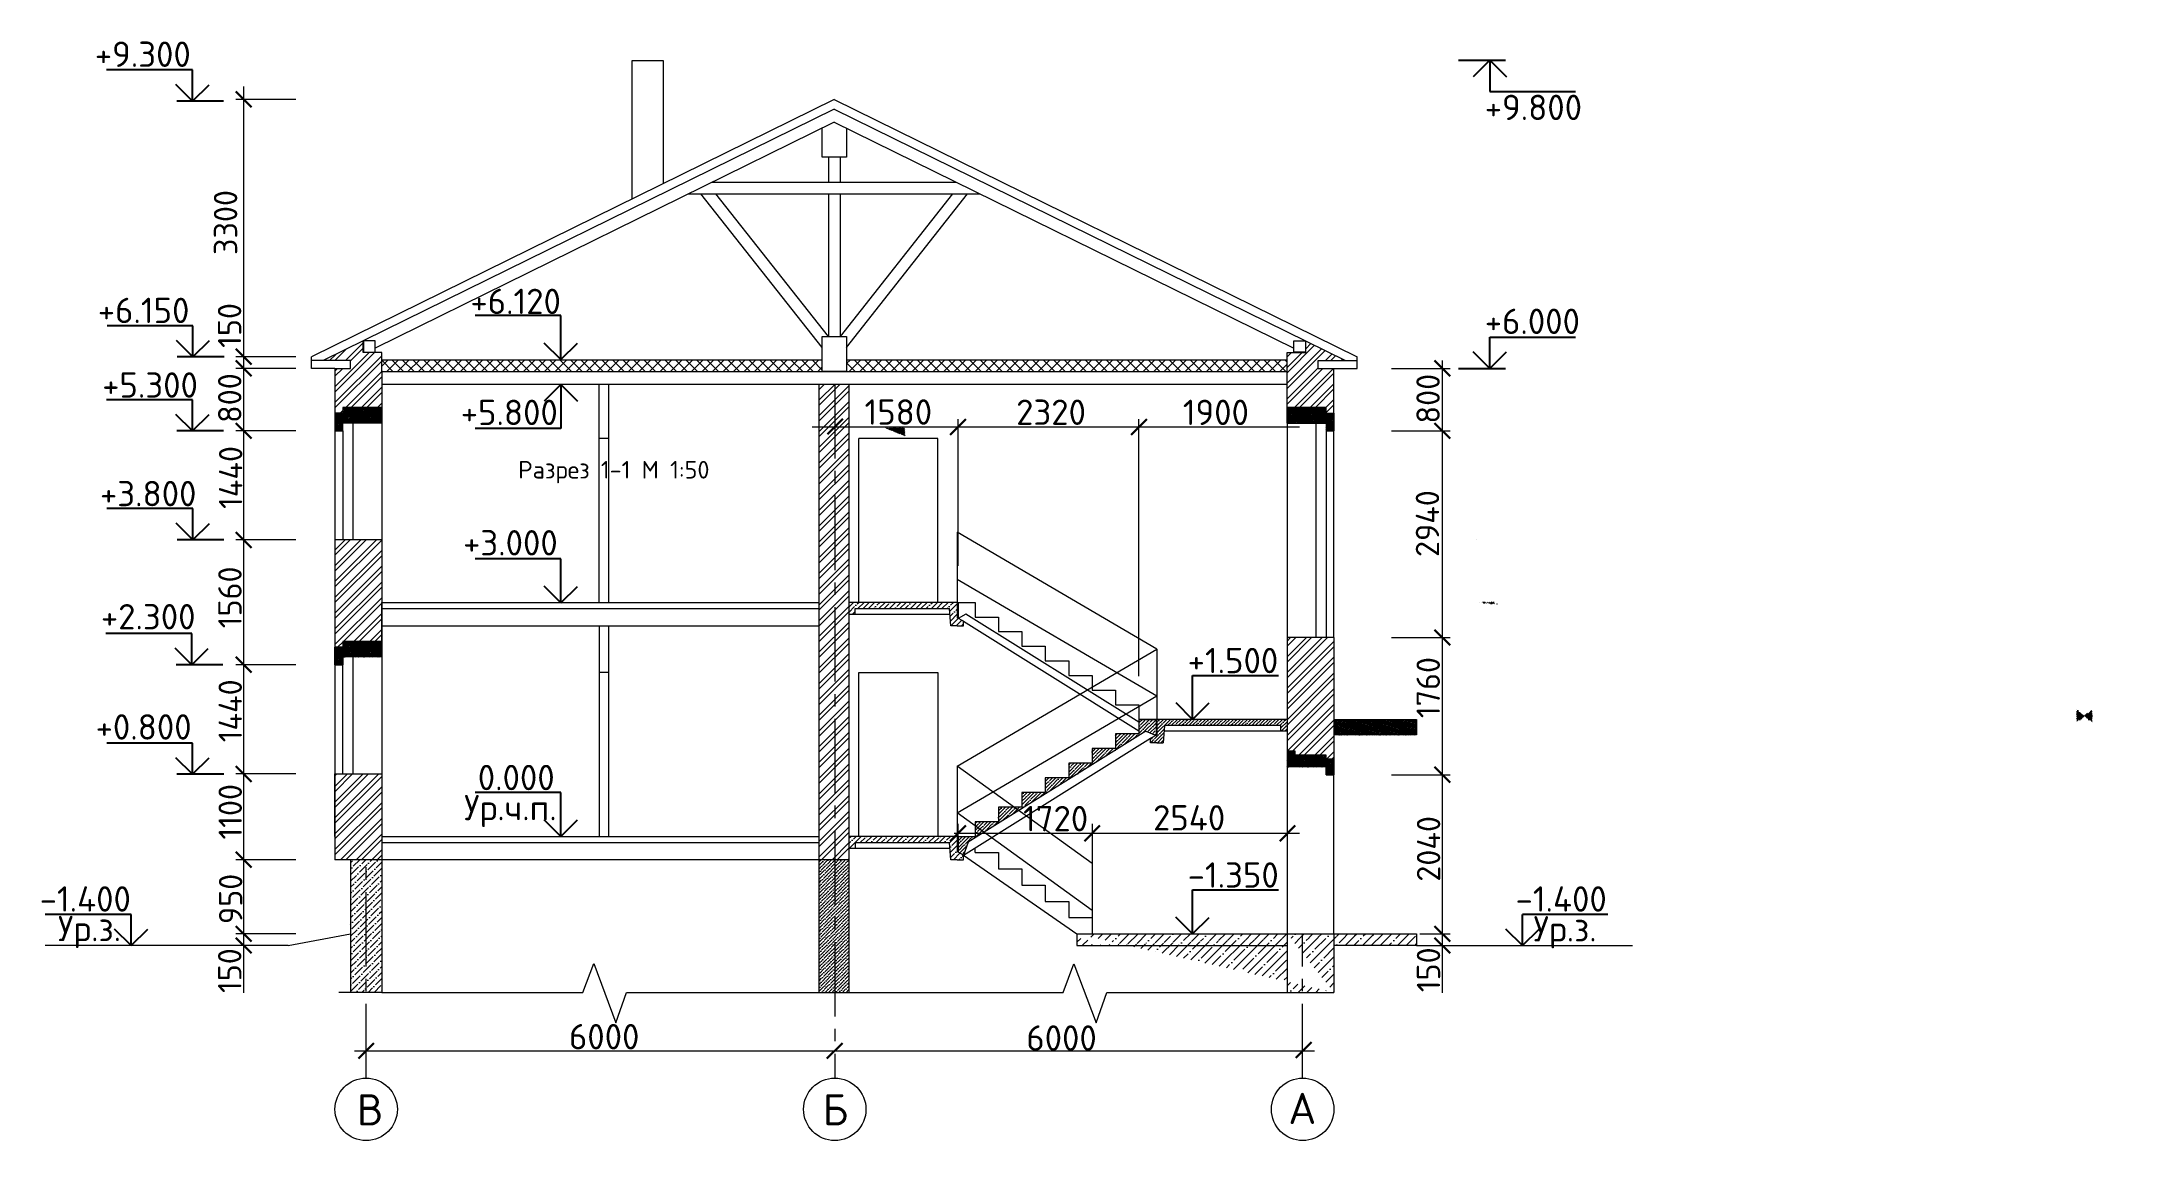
# Model space of a CAD drawing. Header units: millimetres. Extents: x 6723 to 27462, y 21743 to 24868.
# Drawn here: x 6723 to 7254, y 21743 to 22024 of the extents above; entities outside this region: 3.
import ezdxf

# ---------------------------------------------------------------- set-up
doc = ezdxf.new("R2010")
doc.units = ezdxf.units.MM
doc.linetypes.add('ACAD_ISO08W100', pattern=[36, 24, -3, 6, -3])
doc.linetypes.add('CENTER2', pattern=[28.575, 19.05, -3.175, 3.175, -3.175])
doc.layers.add('VPORTS', color=7, linetype='Continuous')
doc.styles.add('R', font='isocpeur.ttf', dxfattribs={"height": 2.5})
pattern_1 = [(45, (-128.774, 23.5103), (-2.0173098, 2.0173098), []), (45, (-127.429, 23.5103), (-2.0173098, 2.0173098), [])]
pattern_2 = [(45, (-128.774, 23.51034), (-0.358632851, 0.358632851), []), (45, (-128.41537, 23.51034), (-0.358632851, 0.358632851), [0.633979303, -0.126795861, 0, -0.126795861])]
pattern_3 = [(45, (-188.48817, 23.51034), (0.1344873192, 0.4931201705), [0.633979303, -0.1267958606, 0, -0.1267958606])]
pattern_4 = [(45, (-7116.1319, -21849.7473), (-0.89658213, 0.89658213), []), (45, (-7115.2353, -21849.7473), (-0.89658213, 0.89658213), [1.584948257, -0.31698965, 0, -0.31698965])]

msp = doc.modelspace()

# ---------------------------------------------------------------- hatches: boundary and pattern name
at = {"layer": 'VPORTS', "lineweight": 0, "true_color": 0x000000}
h = msp.add_hatch(dxfattribs=at)
h.set_pattern_fill('ANSI32', color=18, scale=0.299518)
h.set_pattern_definition([(45, (-7055.221, -21849.7473), (-2.01730979, 2.01730979), []), (45, (-7053.8762, -21849.7473), (-2.01730979, 2.01730979), [])])
h.paths.add_polyline_path([(6794.68, 21942.69), (6804.87, 21947.72), (6804.87, 21944.79), (6809.65, 21944.79), (6809.65, 21942.89), (6809.65, 21936.7), (6809.65, 21930.71), (6802.27, 21930.71), (6799.67, 21930.71), (6799.67, 21929.22), (6797.67, 21929.22), (6797.67, 21940.7), (6801.67, 21940.7), (6801.67, 21942.69)])
h = msp.add_hatch(dxfattribs=at)
h.set_pattern_fill('ANSI32', color=18, scale=0.299518)
h.set_pattern_definition([(45, (-7114.9353, -21849.7473), (-2.01730979, 2.01730979), []), (45, (-7113.5904, -21849.7473), (-2.01730979, 2.01730979), [])])
h.paths.add_polyline_path([(7056.45, 21942.69), (7046.25, 21947.71), (7046.25, 21944.79), (7041.47, 21944.79), (7041.47, 21942.89), (7041.47, 21936.7), (7041.47, 21930.71), (7051.45, 21930.71), (7051.45, 21929.23), (7053.45, 21929.23), (7053.45, 21940.7), (7049.46, 21940.7), (7049.46, 21942.69)])
h = msp.add_hatch(dxfattribs=at)
h.set_pattern_fill('ANSI37', color=18, scale=0.599036)
h.set_pattern_definition([(45, (-7055.2211, -21849.7473), (-1.34487319, 1.34487319), []), (135, (-7055.2211, -21849.7473), (-1.34487319, -1.34487319), [])])
h.paths.add_polyline_path([(6994.71, 21942.89), (7041.47, 21942.89), (7041.47, 21939.9), (6994.71, 21939.9)])
h.paths.add_polyline_path([(6909.88, 21939.9), (6809.65, 21939.9), (6809.65, 21942.89), (6909.88, 21942.89)])
h.paths.add_polyline_path([(6928.7, 21942.89), (6928.7, 21939.9), (6994.71, 21939.9), (6994.71, 21942.89)])
h.paths.add_polyline_path([(6922.44, 21939.9), (6922.44, 21942.89), (6909.88, 21942.89), (6909.88, 21939.9)])
h = msp.add_hatch(dxfattribs=at)
h.set_pattern_fill('ANSI32', color=18, scale=0.299518)
h.set_pattern_definition([(45, (-188.483, 23.5103), (-2.0173098, 2.0173098), []), (45, (-187.138, 23.5103), (-2.0173098, 2.0173098), [])])
h.paths.add_polyline_path([(6921.67, 21814.9), (6929.26, 21814.9), (6929.26, 21936.7), (6921.67, 21936.7)])
at = {"layer": 'VPORTS', "linetype": 'ACAD_ISO08W100', "lineweight": 0, "true_color": 0x000000}
h = msp.add_hatch(dxfattribs=at)
h.set_pattern_fill('ANSI35', color=18, scale=0.079871)
h.set_pattern_definition(pattern_2)
h.paths.add_polyline_path([(6799.67, 21929.22), (6797.67, 21929.22), (6797.67, 21924.72), (6799.67, 21924.72), (6799.67, 21926.72), (6809.65, 21926.72), (6809.65, 21930.71), (6802.27, 21930.71), (6799.67, 21930.71)])
at = {"layer": 'VPORTS', "lineweight": 0, "true_color": 0x000000}
h = msp.add_hatch(dxfattribs=at)
h.set_pattern_fill('ANSI36', color=18, scale=0.079871)
h.set_pattern_definition(pattern_3)
h.paths.add_polyline_path([(7041.47, 21926.72), (7051.45, 21926.72), (7051.45, 21924.72), (7053.45, 21924.72), (7053.45, 21929.23), (7051.45, 21929.23), (7051.45, 21930.71), (7041.47, 21930.71)])
at = {"layer": 'VPORTS', "linetype": 'ACAD_ISO08W100', "true_color": 0xcd2027}
h = msp.add_hatch(dxfattribs=at)
h.set_pattern_fill('ANSI35', color=242, scale=0.08)
edge = h.paths.add_edge_path()
edge.add_line((6939.9, 21925.47), (6938.6, 21925.47))
edge.add_line((6943.6, 21925.47), (6939.9, 21925.47))
edge.add_line((6943.6, 21925.47), (6943.6, 21923.47))
at = {"layer": 'VPORTS', "linetype": 'ACAD_ISO08W100', "lineweight": 0, "true_color": 0x000000}
h = msp.add_hatch(dxfattribs=at)
h.set_pattern_fill('ANSI32', color=18, scale=0.299518)
h.set_pattern_definition(pattern_1)
h.paths.add_polyline_path([(6809.65, 21896.77), (6809.65, 21870.81), (6802.27, 21870.81), (6799.67, 21870.81), (6799.67, 21869.31), (6797.67, 21869.31), (6797.67, 21896.77)])
at = {"layer": 'VPORTS', "lineweight": 0, "true_color": 0x000000}
h = msp.add_hatch(dxfattribs=at)
h.set_pattern_fill('ANSI35', color=18, scale=0.299518)
h.set_pattern_definition([(45, (-189.6848, 23.5103), (-1.3448732, 1.3448732), []), (45, (-188.3399, 23.5103), (-1.3448732, 1.3448732), [2.37742239, -0.47548448, 0, -0.47548448])])
h.paths.add_polyline_path([(6957.01, 21880.79), (6929.26, 21880.79), (6929.26, 21877.8), (6930.85, 21877.8), (6930.85, 21879.2), (6955.01, 21879.2), (6955.41, 21874.8), (6957.01, 21874.8), (6958.6, 21874.8), (6958.6, 21876), (6957.01, 21876.8)])
edge = h.paths.add_edge_path()
edge.add_line((6957.01, 21820.89), (6957.01, 21816.9))
edge.add_line((6957.01, 21820.89), (6929.26, 21820.89))
edge.add_line((6929.26, 21820.89), (6929.26, 21817.9))
edge.add_line((6929.26, 21817.9), (6930.85, 21817.9))
edge.add_line((6930.85, 21817.9), (6930.85, 21819.29))
edge.add_line((6930.85, 21819.29), (6955.01, 21819.29))
edge.add_line((6955.41, 21814.9), (6955.01, 21819.29))
edge.add_line((6957.01, 21814.9), (6955.41, 21814.9))
edge.add_line((6957.01, 21814.9), (6958.6, 21814.9))
edge.add_line((6958.6, 21814.9), (6958.6, 21816.1))
edge.add_line((6958.6, 21816.1), (6957.21, 21816.8))
at = {"layer": 'VPORTS', "true_color": 0xcd2027}
h = msp.add_hatch(dxfattribs=at)
h.set_pattern_fill('ANSI36', color=242, scale=0.1)
edge = h.paths.add_edge_path()
edge.add_line((7094.6, 21880.87), (7090.66, 21880.87))
edge.add_line((7095.6, 21880.37), (7094.6, 21880.37))
edge.add_line((7094.6, 21880.37), (7094.6, 21880.87))
at = {"layer": 'VPORTS', "linetype": 'ACAD_ISO08W100', "lineweight": 0, "true_color": 0x000000}
h = msp.add_hatch(dxfattribs=at)
h.set_pattern_fill('ANSI35', color=18, scale=0.079871)
h.set_pattern_definition(pattern_2)
h.paths.add_polyline_path([(6799.67, 21869.31), (6797.67, 21869.31), (6797.67, 21864.82), (6799.67, 21864.82), (6799.67, 21866.82), (6809.65, 21866.82), (6809.65, 21870.81), (6802.27, 21870.81), (6799.67, 21870.81)])
at = {"layer": 'VPORTS', "lineweight": 0, "true_color": 0x000000}
h = msp.add_hatch(dxfattribs=at)
h.set_pattern_fill('ANSI32', color=18, scale=0.299518)
h.set_pattern_definition([(45, (-188.4882, 23.5103), (-2.0173098, 2.0173098), []), (45, (-187.1433, 23.5103), (-2.0173098, 2.0173098), [])])
h.paths.add_polyline_path([(7053.45, 21871.81), (7053.45, 21840.66), (7051.45, 21840.66), (7051.45, 21841.66), (7043.58, 21841.66), (7043.58, 21842.66), (7041.47, 21842.66), (7041.47, 21871.81)])
at = {"layer": 'VPORTS', "true_color": 0xcd2027}
h = msp.add_hatch(dxfattribs=at)
h.set_pattern_fill('ANSI36', color=242, scale=0.1)
h.paths.add_polyline_path([(7253.6, 21852.27), (7253.6, 21848.27), (7251.6, 21848.27), (7251.6, 21850.27), (7251.6, 21852.27)], flags=17)
edge = h.paths.add_edge_path()
edge.add_line((7253.6, 21852.27), (7253.6, 21848.27))
edge.add_line((7253.6, 21852.27), (7251.6, 21852.27))
edge.add_line((7251.6, 21852.27), (7251.6, 21853.27))
edge.add_line((7251.6, 21853.27), (7243.72, 21853.27))
edge.add_line((7243.72, 21853.27), (7243.72, 21854.27))
edge.add_line((7243.72, 21854.27), (7241.6, 21854.27))
edge.add_line((7241.6, 21854.27), (7241.6, 21850.27))
edge.add_line((7251.6, 21850.27), (7241.6, 21850.27))
edge.add_line((7251.6, 21848.27), (7251.6, 21850.27))
edge.add_line((7251.6, 21848.27), (7253.6, 21848.27))
edge = h.paths.add_edge_path(flags=17)
edge.add_line((7243.72, 21854.27), (7241.6, 21854.27))
edge.add_line((7243.72, 21853.27), (7243.72, 21854.27))
edge.add_line((7251.6, 21853.27), (7243.72, 21853.27))
edge.add_line((7251.6, 21852.27), (7251.6, 21853.27))
edge.add_line((7251.6, 21852.27), (7251.6, 21850.27))
edge.add_line((7251.6, 21850.27), (7241.6, 21850.27))
edge.add_line((7241.6, 21854.27), (7241.6, 21850.27))
edge = h.paths.add_edge_path(flags=16)
edge.add_line((7247.58, 21853.27), (7247.58, 21850.27))
edge.add_line((7243.72, 21853.27), (7243.72, 21850.27))
h = msp.add_hatch(dxfattribs=at)
h.set_pattern_fill('ANSI36', color=242, scale=0.1)
h.paths.add_polyline_path([(7253.6, 21852.27), (7253.6, 21848.27), (7251.6, 21848.27), (7251.6, 21850.27), (7251.6, 21852.27)], flags=17)
edge = h.paths.add_edge_path()
edge.add_line((7253.6, 21852.27), (7253.6, 21848.27))
edge.add_line((7253.6, 21852.27), (7251.6, 21852.27))
edge.add_line((7251.6, 21852.27), (7251.6, 21853.27))
edge.add_line((7251.6, 21853.27), (7243.72, 21853.27))
edge.add_line((7243.72, 21853.27), (7243.72, 21854.27))
edge.add_line((7243.72, 21854.27), (7241.6, 21854.27))
edge.add_line((7241.6, 21854.27), (7241.6, 21850.27))
edge.add_line((7251.6, 21850.27), (7241.6, 21850.27))
edge.add_line((7251.6, 21848.27), (7251.6, 21850.27))
edge.add_line((7251.6, 21848.27), (7253.6, 21848.27))
edge = h.paths.add_edge_path(flags=16)
edge.add_line((7251.6, 21852.27), (7251.6, 21853.27))
edge.add_line((7251.6, 21852.27), (7251.6, 21850.27))
edge.add_line((7251.6, 21850.27), (7241.6, 21850.27))
edge.add_line((7241.6, 21854.27), (7241.6, 21850.27))
edge.add_line((7243.72, 21854.27), (7241.6, 21854.27))
edge.add_line((7243.72, 21853.27), (7243.72, 21854.27))
edge.add_line((7251.6, 21853.27), (7243.72, 21853.27))
edge = h.paths.add_edge_path(flags=0)
edge.add_line((7247.58, 21853.27), (7247.58, 21850.27))
edge.add_line((7243.72, 21853.27), (7243.72, 21850.27))
h = msp.add_hatch(dxfattribs=at)
h.set_pattern_fill('ANSI34', color=242, scale=0.1)
h.paths.add_polyline_path([(7251.6, 21852.27), (7251.6, 21853.27), (7243.72, 21853.27), (7243.72, 21854.27), (7241.6, 21854.27), (7241.6, 21850.27), (7251.6, 21850.27), (7251.6, 21848.27), (7253.6, 21848.27), (7253.6, 21852.27)])
edge = h.paths.add_edge_path(flags=16)
edge.add_line((7251.6, 21852.27), (7251.6, 21853.27))
edge.add_line((7251.6, 21852.27), (7251.6, 21850.27))
edge.add_line((7251.6, 21850.27), (7241.6, 21850.27))
edge.add_line((7241.6, 21854.27), (7241.6, 21850.27))
edge.add_line((7243.72, 21854.27), (7241.6, 21854.27))
edge.add_line((7243.72, 21853.27), (7243.72, 21854.27))
edge.add_line((7251.6, 21853.27), (7243.72, 21853.27))
edge = h.paths.add_edge_path(flags=16)
edge.add_line((7251.6, 21852.27), (7251.6, 21850.27))
edge.add_line((7253.6, 21852.27), (7251.6, 21852.27))
edge.add_line((7253.6, 21852.27), (7253.6, 21848.27))
edge.add_line((7251.6, 21848.27), (7253.6, 21848.27))
edge.add_line((7251.6, 21848.27), (7251.6, 21850.27))
edge = h.paths.add_edge_path(flags=0)
edge.add_line((7243.72, 21853.27), (7243.72, 21850.27))
edge.add_line((7247.58, 21853.27), (7247.58, 21850.27))
at = {"layer": 'VPORTS', "lineweight": 0, "true_color": 0x000000}
h = msp.add_hatch(dxfattribs=at)
h.set_pattern_fill('ANSI35', color=18, scale=0.199679)
h.set_pattern_definition(pattern_4)
h.paths.add_polyline_path([(6957.21, 21820.89), (6961.6, 21820.89), (6961.6, 21824.63), (6967.59, 21824.63), (6967.59, 21828.38), (6973.58, 21828.38), (6973.58, 21832.12), (6979.57, 21832.12), (6979.57, 21835.87), (6985.56, 21835.87), (6985.56, 21839.61), (6991.55, 21839.61), (6991.55, 21843.35), (6997.54, 21843.35), (6997.54, 21847.1), (7003.53, 21847.1), (7003.53, 21850.84), (7007.92, 21850.84), (7007.92, 21846.75), (7005.33, 21847.85), (6959.8, 21819.39), (6958.6, 21816.1), (6957.21, 21816.8)])
h = msp.add_hatch(dxfattribs=at)
h.set_pattern_fill('ANSI35', color=18, scale=0.199679)
h.set_pattern_definition(pattern_4)
h.paths.add_polyline_path([(7041.47, 21850.84), (7008.12, 21850.84), (7008.12, 21846.85), (7006.53, 21846.05), (7006.53, 21844.85), (7008.12, 21844.85), (7009.72, 21844.85), (7010.12, 21849.24), (7039.87, 21849.24), (7039.87, 21847.85), (7041.47, 21847.85)])
h = msp.add_hatch(dxfattribs=at)
h.set_pattern_fill('ANSI36', color=18, scale=0.079871)
h.set_pattern_definition(pattern_3)
h.paths.add_polyline_path([(7074.64, 21846.85), (7053.45, 21846.85), (7053.45, 21850.84), (7074.64, 21850.84)])
h = msp.add_hatch(dxfattribs=at)
h.set_pattern_fill('ANSI36', color=18, scale=0.079871)
h.set_pattern_definition(pattern_3)
h.paths.add_polyline_path([(7053.45, 21840.66), (7053.45, 21836.66), (7051.45, 21836.66), (7051.45, 21838.66), (7041.47, 21838.66), (7041.47, 21842.66), (7043.58, 21842.66), (7043.58, 21841.66), (7047.45, 21841.66), (7051.45, 21841.66), (7051.45, 21840.66)])
at = {"layer": 'VPORTS', "linetype": 'ACAD_ISO08W100', "lineweight": 0, "true_color": 0x000000}
h = msp.add_hatch(dxfattribs=at)
h.set_pattern_fill('ANSI32', color=18, scale=0.299518)
h.set_pattern_definition(pattern_1)
h.paths.add_polyline_path([(6809.65, 21836.86), (6809.65, 21814.9), (6801.67, 21814.9), (6797.67, 21814.9), (6797.67, 21836.86)])
edge = h.paths.add_edge_path()
edge.add_line((6797.67, 21820.89), (6797.67, 21836.86))
at = {"layer": 'VPORTS', "lineweight": 0, "true_color": 0x000000}
h = msp.add_hatch(dxfattribs=at)
h.set_pattern_fill('ANSI36', color=18, scale=0.349437)
h.set_pattern_definition([(45, (-128.774, 23.5103), (0.58838202, 2.157400746), [2.77365945, -0.55473189, 0, -0.55473189])])
h.paths.add_polyline_path([(6809.65, 21814.9), (6809.65, 21780.95), (6801.67, 21780.95), (6801.67, 21795.93), (6801.67, 21814.9)])
h = msp.add_hatch(dxfattribs=at)
h.set_pattern_fill('ANSI36', color=18, scale=0.199679)
h.set_pattern_definition([(45, (-7114.93003, -21849.7473), (0.336218298, 1.232800426), [1.584948257, -0.316989651, 0, -0.316989651])])
h.paths.add_polyline_path([(6921.67, 21814.9), (6929.26, 21814.9), (6929.26, 21780.95), (6921.67, 21780.95)])
h = msp.add_hatch(dxfattribs=at)
h.set_pattern_fill('ANSI35', color=18, scale=0.499196)
h.set_pattern_definition([(45, (-188.4882, 23.5103), (-2.2414553, 2.2414553), []), (45, (-186.2467, 23.5103), (-2.2414553, 2.2414553), [3.96237064, -0.79247413, 0, -0.79247413])])
edge = h.paths.add_edge_path()
edge.add_line((6992.75, 21795.93), (7074.64, 21795.93))
edge.add_line((6992.75, 21792.94), (7041.47, 21792.94))
edge.add_line((6987.65, 21792.94), (6992.75, 21792.94))
edge.add_line((6987.65, 21795.93), (6987.65, 21792.94))
edge.add_line((6987.65, 21795.93), (6992.75, 21795.93))
edge.add_line((7074.64, 21795.93), (7074.64, 21792.94))
edge.add_line((7074.64, 21792.94), (7053.45, 21792.94))
edge.add_line((7053.45, 21795.93), (7053.45, 21780.95))
edge.add_line((7041.47, 21795.93), (7041.47, 21780.95))
edge.add_line((7041.47, 21780.95), (7053.45, 21780.95))

# ---------------------------------------------------------------- linework, layer by layer
at = {"color": 18, "true_color": 0x000000}
for p, q in [((7085.4, 22019.59), (7097.38, 22019.59)), ((7093.38, 22019.59), (7089.14, 22015.36)), ((7093.38, 22019.59), (7093.38, 22011.6)), ((7093.38, 22019.59), (7097.64, 22015.37)), ((6761.18, 22017.11), (6739.21, 22017.11)), ((6761.18, 22009.12), (6756.93, 22013.35)), ((6761.18, 22009.12), (6761.18, 22017.11)), ((6761.18, 22009.12), (6765.43, 22013.34)), ((6769.17, 22009.12), (6757.18, 22009.12)), ((7093.38, 22011.6), (7115.35, 22011.6)), ((6761.3, 21951.63), (6739.34, 21951.63)), ((6761.3, 21943.65), (6761.3, 21951.63)), ((6855.5, 21954.23), (6833.54, 21954.23)), ((6855.5, 21942.96), (6855.5, 21954.23)), ((6761.3, 21943.65), (6757.06, 21947.87)), ((6761.3, 21943.65), (6765.56, 21947.86)), ((6855.5, 21942.96), (6851.26, 21947.18)), ((6855.5, 21942.96), (6859.76, 21947.17)), ((7093.38, 21940.69), (7089.14, 21944.92)), ((7093.38, 21940.69), (7093.38, 21948.68)), ((7093.38, 21948.68), (7115.35, 21948.68)), ((7093.38, 21940.69), (7097.64, 21944.91)), ((6769.29, 21943.65), (6757.31, 21943.65)), ((7085.4, 21940.69), (7097.38, 21940.69)), ((6855.5, 21936.55), (6851.26, 21932.32)), ((6855.5, 21936.55), (6855.5, 21925.28)), ((6855.5, 21936.55), (6859.76, 21932.34)), ((6761.17, 21932.68), (6739.21, 21932.68)), ((6761.17, 21924.69), (6756.93, 21928.92)), ((6761.17, 21924.69), (6761.17, 21932.68)), ((6761.17, 21924.69), (6765.43, 21928.9)), ((6769.16, 21924.69), (6757.18, 21924.69)), ((6855.5, 21925.28), (6833.54, 21925.28)), ((6761.26, 21904.81), (6739.3, 21904.81)), ((6761.26, 21896.82), (6761.26, 21904.81)), ((6761.26, 21896.82), (6757.02, 21901.05)), ((6769.25, 21896.82), (6757.27, 21896.82)), ((6761.26, 21896.82), (6765.52, 21901.03)), ((6855.5, 21891.96), (6833.54, 21891.96)), ((6855.5, 21880.69), (6855.5, 21891.96)), ((6855.5, 21880.69), (6851.26, 21884.91)), ((6855.5, 21880.69), (6859.76, 21884.9)), ((6760.99, 21872.79), (6739.02, 21872.79)), ((6760.99, 21864.8), (6760.99, 21872.79)), ((6760.99, 21864.8), (6756.74, 21869.03)), ((6768.97, 21864.8), (6756.99, 21864.8)), ((6760.99, 21864.8), (6765.24, 21869.01)), ((7017.28, 21850.84), (7017.28, 21862.11)), ((7017.28, 21862.11), (7039.25, 21862.11)), ((7017.28, 21850.84), (7013.04, 21855.07)), ((7017.28, 21850.84), (7021.54, 21855.06)), ((6761.2, 21844.77), (6739.24, 21844.77)), ((6761.2, 21836.78), (6761.2, 21844.77)), ((6761.2, 21836.78), (6756.96, 21841.01)), ((6761.2, 21836.78), (6765.46, 21841)), ((6769.19, 21836.78), (6757.21, 21836.78)), ((6855.5, 21832.16), (6833.54, 21832.16)), ((6855.5, 21820.89), (6855.5, 21832.16)), ((6855.5, 21820.89), (6851.26, 21825.12)), ((6855.5, 21820.89), (6859.76, 21825.11)), ((7017.28, 21795.93), (7017.28, 21807.2)), ((7017.28, 21807.2), (7039.25, 21807.2)), ((6745.48, 21800.92), (6723.51, 21800.92)), ((6745.48, 21792.94), (6745.48, 21800.92)), ((7101.76, 21792.93), (7101.76, 21800.92)), ((7123.58, 21800.92), (7101.76, 21800.92)), ((6745.48, 21792.94), (6741.23, 21797.16)), ((6745.48, 21792.94), (6749.73, 21797.15)), ((7017.26, 21795.94), (7013.02, 21800.17)), ((7017.26, 21795.94), (7021.52, 21800.15)), ((7101.76, 21792.93), (7097.51, 21797.16)), ((7101.76, 21792.93), (7106.01, 21797.15))]:
    msp.add_line(p, q, dxfattribs=at)
at = {"color": 18, "lineweight": 0, "true_color": 0x000000}
for p, q in [((6925.52, 22009.58), (6791.68, 21943.69)), ((6925.52, 22009.58), (7059.44, 21943.69)), ((6925.53, 22007.11), (6794.67, 21942.69)), ((6925.53, 22003.76), (6807.97, 21945.89)), ((6925.53, 22007.11), (7056.45, 21942.69)), ((6925.53, 22003.76), (7043.16, 21945.85)), ((6791.68, 21940.7), (6791.68, 21943.69)), ((6797.67, 21940.7), (6791.68, 21940.7)), ((6797.67, 21940.7), (6797.67, 21929.22)), ((7053.45, 21929.23), (7053.45, 21940.7)), ((7053.45, 21940.7), (7057.44, 21940.7)), ((7057.44, 21940.7), (7059.44, 21940.7)), ((7059.44, 21940.7), (7059.44, 21943.69)), ((6809.65, 21936.7), (7041.47, 21936.7)), ((6809.65, 21936.7), (6809.65, 21930.71)), ((6921.67, 21814.9), (6921.67, 21936.7)), ((6929.26, 21936.7), (6929.26, 21814.9)), ((6797.67, 21929.22), (6797.67, 21924.72)), ((6797.67, 21924.72), (6799.67, 21924.72)), ((6809.65, 21926.72), (6799.67, 21926.72)), ((6799.67, 21924.72), (6799.67, 21926.72)), ((6931.85, 21880.79), (6931.85, 21922.73)), ((6952.02, 21922.73), (6931.85, 21922.73)), ((6952.02, 21880.79), (6952.02, 21922.73)), ((7041.47, 21926.72), (7051.45, 21926.72)), ((7051.45, 21926.72), (7051.45, 21924.72)), ((7051.45, 21924.72), (7053.45, 21924.72)), ((7053.45, 21871.81), (7053.45, 21924.72)), ((6797.67, 21896.77), (6797.67, 21869.31)), ((6809.65, 21896.77), (6797.67, 21896.77)), ((6809.65, 21896.77), (6809.65, 21870.81)), ((7090.05, 21896.77), (7090.05, 21896.77)), ((6809.65, 21870.81), (6809.65, 21880.79)), ((6809.65, 21880.79), (6921.67, 21880.79)), ((6809.65, 21874.8), (6921.67, 21874.8)), ((6930.85, 21879.2), (6955.01, 21879.2)), ((7041.47, 21871.81), (7041.47, 21780.95)), ((6797.67, 21864.82), (6797.67, 21869.31)), ((6797.67, 21864.82), (6799.67, 21864.82)), ((6809.65, 21866.82), (6799.67, 21866.82)), ((6799.67, 21836.86), (6799.67, 21864.82)), ((6931.85, 21820.89), (6931.85, 21862.82)), ((6931.85, 21862.82), (6952.02, 21862.82)), ((6952.02, 21862.82), (6952.02, 21820.89)), ((7038.68, 21849.24), (7010.12, 21849.24)), ((6797.67, 21836.86), (6797.67, 21814.9)), ((6797.67, 21820.89), (6797.67, 21836.86)), ((7053.45, 21795.93), (7053.45, 21836.66)), ((6809.65, 21820.89), (6921.67, 21820.89)), ((6893.52, 21820.89), (6895.91, 21820.89)), ((6930.85, 21819.29), (6955.01, 21819.29)), ((6801.67, 21814.9), (6801.67, 21795.93)), ((6801.67, 21814.9), (6801.67, 21814.9)), ((6809.65, 21814.9), (6809.65, 21780.95)), ((6785.69, 21792.94), (6801.67, 21795.93))]:
    msp.add_line(p, q, dxfattribs=at)
for centre in [(6805.66, 21751), (6925.66, 21751), (7045.46, 21751)]:
    msp.add_circle(centre, 7.99, dxfattribs=at)
at = {"layer": 'VPORTS', "lineweight": 0}
for p, q in [((27401.68, 24868.32), (27461.68, 24868.32)), ((27461.68, 24868.32), (27401.68, 24868.32)), ((27401.68, 24868.32), (27461.68, 24868.32)), ((6873.75, 21984.09), (6873.75, 22019.57)), ((6873.75, 22019.57), (6881.73, 22019.57)), ((6881.73, 22019.57), (6881.73, 21988.03)), ((6924.04, 21994.8), (6924.04, 21988.39)), ((6927.1, 21988.39), (6927.1, 21994.8)), ((6894.3, 21988.39), (6956.75, 21988.39)), ((6888.21, 21985.39), (6962.84, 21985.39)), ((6922.44, 21946.09), (6891.39, 21985.39)), ((6924.04, 21948.9), (6895.2, 21985.39)), ((6924.04, 21985.39), (6924.04, 21948.9)), ((6927.1, 21948.9), (6927.1, 21985.39)), ((6927.1, 21948.9), (6955.85, 21985.39)), ((6928.7, 21946.09), (6959.66, 21985.39)), ((6865.36, 21880.79), (6865.36, 21936.7)), ((6867.76, 21936.7), (6867.76, 21880.79)), ((7051.45, 21930.71), (7041.47, 21930.71)), ((7051.45, 21929.23), (7051.45, 21930.71)), ((7051.45, 21929.23), (7053.45, 21929.23)), ((6867.76, 21922.73), (6865.36, 21922.73)), ((6865.36, 21874.8), (6865.36, 21820.89)), ((6867.76, 21874.8), (6867.76, 21820.89)), ((6930.85, 21877.8), (6930.85, 21879.2)), ((6867.76, 21862.82), (6865.36, 21862.82)), ((7041.47, 21850.84), (7003.53, 21850.84)), ((7003.53, 21850.84), (7007.92, 21850.84)), ((7039.87, 21849.24), (7038.68, 21849.24)), ((7039.87, 21847.85), (7039.87, 21849.24)), ((7074.64, 21850.84), (7074.64, 21846.85)), ((7041.47, 21847.85), (7039.87, 21847.85)), ((6930.85, 21819.29), (6930.85, 21817.9)), ((6985.56, 21800.09), (6991.55, 21800.09)), ((6987.65, 21795.93), (6987.65, 21792.94)), ((6991.55, 21800.09), (6991.55, 21795.93)), ((7074.64, 21795.93), (7074.64, 21792.94)), ((6987.65, 21792.94), (6992.75, 21792.94))]:
    msp.add_line(p, q, dxfattribs=at)
at = {"layer": 'VPORTS', "color": 18, "lineweight": 0, "true_color": 0x000000}
for p, q in [((6774.32, 21780.83), (6774.32, 22012.87)), ((6787.69, 22009.58), (6772.32, 22009.58)), ((6804.87, 21944.79), (6804.87, 21947.72)), ((6809.65, 21944.79), (6804.87, 21944.79)), ((6809.65, 21942.89), (6809.65, 21944.79)), ((7041.47, 21926.72), (7041.47, 21944.79)), ((7041.47, 21944.79), (7046.25, 21944.79)), ((7046.25, 21944.79), (7046.25, 21947.71)), ((6787.69, 21943.69), (6772.32, 21943.69)), ((6787.69, 21940.7), (6772.32, 21940.7)), ((6801.67, 21942.69), (6791.68, 21942.69)), ((6797.67, 21940.7), (6801.67, 21940.7)), ((6801.67, 21940.7), (6801.67, 21942.69)), ((6809.65, 21939.9), (6809.65, 21942.89)), ((6809.65, 21942.89), (6909.88, 21942.89)), ((6809.65, 21939.9), (7041.47, 21939.9)), ((6809.65, 21939.9), (6809.65, 21936.7)), ((6909.88, 21942.89), (6922.44, 21942.89)), ((6928.7, 21942.89), (6994.71, 21942.89)), ((6994.71, 21942.89), (7041.47, 21942.89)), ((7049.46, 21940.7), (7049.46, 21942.69)), ((7049.46, 21942.69), (7056.45, 21942.69)), ((7049.46, 21940.7), (7053.45, 21940.7)), ((7056.45, 21942.69), (7059.44, 21942.69)), ((6799.67, 21929.22), (6797.67, 21929.22)), ((6802.27, 21930.71), (6799.67, 21930.71)), ((6799.67, 21930.71), (6799.67, 21929.22)), ((6809.65, 21930.71), (6802.27, 21930.71)), ((6802.27, 21930.71), (6802.27, 21926.72)), ((7048.87, 21926.72), (7048.87, 21930.71)), ((7051.45, 21926.72), (7051.45, 21929.23)), ((7053.45, 21929.23), (7053.45, 21924.72)), ((6787.69, 21924.72), (6772.32, 21924.72)), ((6797.67, 21924.72), (6797.67, 21896.77)), ((6799.67, 21924.72), (6799.67, 21896.77)), ((6802.27, 21926.72), (6802.27, 21896.77)), ((6809.65, 21926.72), (6809.65, 21896.77)), ((7041.47, 21926.72), (7041.47, 21871.81)), ((7048.87, 21926.72), (7048.87, 21871.81)), ((7051.45, 21924.72), (7051.45, 21871.81)), ((6787.69, 21896.77), (6772.32, 21896.77)), ((7008.12, 21868.81), (6957.01, 21898.76)), ((6957.01, 21898.76), (6957.01, 21880.79)), ((6957.01, 21886.78), (7008.12, 21856.83)), ((6957.01, 21880.79), (6929.26, 21880.79)), ((6957.01, 21880.79), (6957.01, 21876.8)), ((6957.01, 21880.79), (6957.21, 21880.79)), ((6957.21, 21880.79), (6957.21, 21876.7)), ((6957.21, 21880.79), (6961.6, 21880.79)), ((6961.6, 21880.79), (6961.6, 21877.05)), ((6809.65, 21879.2), (6895.91, 21879.2)), ((6895.91, 21879.2), (6921.67, 21879.2)), ((6929.26, 21877.8), (6955.14, 21877.8)), ((6955.41, 21874.8), (6955.01, 21879.2)), ((6957.01, 21874.8), (6955.41, 21874.8)), ((6958.6, 21876), (6957.01, 21876.8)), ((6957.01, 21874.8), (6958.6, 21874.8)), ((6959.2, 21877.8), (6957.21, 21876.7)), ((6958.6, 21874.8), (6958.6, 21876)), ((6958.6, 21876), (7003.53, 21847.92)), ((7003.53, 21850.09), (6959.2, 21877.8)), ((6961.6, 21877.05), (6967.59, 21877.05)), ((6967.59, 21877.05), (6967.59, 21873.31)), ((6802.27, 21870.81), (6799.67, 21870.81)), ((6799.67, 21870.81), (6799.67, 21869.31)), ((6809.65, 21870.81), (6802.27, 21870.81)), ((6802.27, 21870.81), (6802.27, 21866.82)), ((6809.65, 21870.81), (6809.65, 21866.82)), ((6967.59, 21873.31), (6973.58, 21873.31)), ((6973.58, 21873.31), (6973.58, 21869.56)), ((6973.58, 21869.56), (6979.57, 21869.56)), ((6979.57, 21869.56), (6979.57, 21865.82)), ((7053.45, 21871.81), (7041.47, 21871.81)), ((7041.47, 21871.81), (7041.47, 21842.66)), ((7053.45, 21871.81), (7053.45, 21840.66)), ((6787.69, 21864.82), (6772.32, 21864.82)), ((6799.67, 21869.31), (6797.67, 21869.31)), ((6797.67, 21864.82), (6797.67, 21836.86)), ((6802.27, 21866.82), (6802.27, 21836.86)), ((6809.65, 21866.82), (6809.65, 21836.86)), ((6957.01, 21838.86), (7008.12, 21868.81)), ((6979.57, 21865.82), (6985.56, 21865.82)), ((6985.56, 21865.82), (6985.56, 21862.07)), ((7008.12, 21868.81), (7008.12, 21850.84)), ((6985.56, 21862.07), (6991.55, 21862.07)), ((6991.55, 21862.07), (6991.55, 21858.33)), ((6957.01, 21826.88), (7008.12, 21856.83)), ((6991.55, 21858.33), (6997.54, 21858.33)), ((6997.54, 21858.33), (6997.54, 21854.59)), ((6997.54, 21854.59), (7003.53, 21854.59)), ((7003.53, 21854.59), (7003.53, 21850.84)), ((7003.53, 21850.84), (7007.92, 21850.84)), ((7003.53, 21850.84), (7003.53, 21847.1)), ((7007.92, 21850.84), (7007.92, 21846.75)), ((7008.12, 21850.84), (7007.92, 21850.84)), ((7008.12, 21850.84), (7008.12, 21846.85)), ((7040.27, 21850.84), (7008.12, 21850.84)), ((7010.12, 21849.24), (7009.72, 21844.85)), ((7053.45, 21850.84), (7074.64, 21850.84)), ((7053.45, 21850.84), (7053.45, 21846.85)), ((6958.6, 21816.1), (7006.53, 21846.05)), ((7005.33, 21847.85), (6959.8, 21819.39)), ((6997.54, 21843.35), (6991.55, 21843.35)), ((6991.55, 21843.35), (6991.55, 21839.61)), ((7003.53, 21847.1), (6997.54, 21847.1)), ((6997.54, 21847.1), (6997.54, 21843.35)), ((7005.33, 21847.85), (7007.92, 21846.75)), ((7006.53, 21846.05), (7008.12, 21846.85)), ((7006.53, 21844.85), (7006.53, 21846.05)), ((7008.12, 21844.85), (7006.53, 21844.85)), ((7008.12, 21844.85), (7009.72, 21844.85)), ((7039.87, 21847.85), (7009.99, 21847.85)), ((7074.64, 21846.85), (7053.45, 21846.85)), ((6957.01, 21838.86), (6957.01, 21820.89)), ((6991.55, 21813.9), (6957.01, 21838.86)), ((6991.55, 21839.61), (6985.56, 21839.61)), ((6985.56, 21839.61), (6985.56, 21835.87)), ((7043.58, 21842.66), (7041.47, 21842.66)), ((7051.45, 21838.66), (7041.47, 21838.66)), ((7043.58, 21841.66), (7043.58, 21842.66)), ((7051.45, 21841.66), (7043.58, 21841.66)), ((7043.58, 21841.66), (7043.58, 21838.66)), ((7048.87, 21841.66), (7048.87, 21838.66)), ((7051.45, 21840.66), (7051.45, 21841.66)), ((7053.45, 21840.66), (7051.45, 21840.66)), ((7051.45, 21840.66), (7051.45, 21838.66)), ((7051.45, 21836.66), (7051.45, 21838.66)), ((7053.45, 21840.66), (7053.45, 21836.66)), ((6787.69, 21836.86), (6772.32, 21836.86)), ((6797.67, 21836.86), (6809.65, 21836.86)), ((6809.65, 21836.86), (6809.65, 21814.9)), ((6985.56, 21835.87), (6979.57, 21835.87)), ((6979.57, 21835.87), (6979.57, 21832.12)), ((7051.45, 21836.66), (7053.45, 21836.66)), ((6991.55, 21801.92), (6957.01, 21826.88)), ((6973.58, 21828.38), (6967.59, 21828.38)), ((6967.59, 21828.38), (6967.59, 21824.63)), ((6979.57, 21832.12), (6973.58, 21832.12)), ((6973.58, 21832.12), (6973.58, 21828.38)), ((6967.59, 21824.63), (6961.6, 21824.63)), ((6961.6, 21824.63), (6961.6, 21820.89)), ((6809.65, 21819.29), (6921.67, 21819.29)), ((6957.01, 21820.89), (6929.26, 21820.89)), ((6929.26, 21817.9), (6955.14, 21817.9)), ((6955.41, 21814.9), (6955.01, 21819.29)), ((6957.01, 21820.89), (6957.01, 21816.9)), ((6957.21, 21820.89), (6957.01, 21820.89)), ((6957.21, 21816.8), (6957.01, 21816.9)), ((6957.21, 21820.89), (6961.6, 21820.89)), ((6957.21, 21820.89), (6957.21, 21816.8)), ((6958.6, 21816.1), (6957.21, 21816.8)), ((6959.8, 21819.39), (6958.6, 21816.1)), ((6961.6, 21816.73), (6961.6, 21817.97)), ((6961.6, 21816.73), (6967.59, 21816.73)), ((6967.59, 21816.73), (6967.59, 21812.57)), ((6787.69, 21814.9), (6772.32, 21814.9)), ((6801.67, 21814.9), (6797.67, 21814.9)), ((6809.65, 21814.9), (6801.67, 21814.9)), ((6929.26, 21814.9), (6809.65, 21814.9)), ((6921.67, 21780.95), (6921.67, 21814.9)), ((6929.26, 21814.9), (6929.26, 21780.95)), ((6957.01, 21814.9), (6955.41, 21814.9)), ((6957.01, 21814.9), (6958.6, 21814.9)), ((6958.6, 21814.9), (6958.6, 21816.1)), ((6958.6, 21816.1), (6987.65, 21795.93)), ((6967.59, 21812.57), (6973.58, 21812.57)), ((6973.58, 21812.57), (6973.58, 21808.41)), ((6991.55, 21813.9), (6991.55, 21800.09)), ((6973.58, 21808.41), (6979.57, 21808.41)), ((6979.57, 21808.41), (6979.57, 21804.25)), ((6979.57, 21804.25), (6985.56, 21804.25)), ((6985.56, 21804.25), (6985.56, 21800.09)), ((6787.69, 21795.93), (6772.32, 21795.93)), ((6801.67, 21795.93), (6801.67, 21780.95)), ((6987.65, 21795.93), (7074.64, 21795.93)), ((7048.56, 21795.93), (7052.46, 21795.93)), ((7053.45, 21795.93), (7053.45, 21780.95)), ((6785.69, 21792.94), (6723.51, 21792.94)), ((6992.75, 21792.94), (7041.47, 21792.94)), ((7074.64, 21792.94), (7053.45, 21792.94)), ((7074.64, 21792.94), (7129.94, 21792.94)), ((6861.18, 21780.95), (6863.92, 21788.3)), ((6863.92, 21788.3), (6869.61, 21773.16)), ((6984.18, 21780.95), (6986.91, 21788.29)), ((6986.91, 21788.29), (6992.6, 21773.14)), ((6801.67, 21780.95), (6798.67, 21780.95)), ((6809.65, 21780.95), (6801.67, 21780.95)), ((6809.65, 21780.95), (6861.18, 21780.95)), ((6869.61, 21773.16), (6872.32, 21780.95)), ((6872.32, 21780.95), (6924.79, 21780.95)), ((6924.79, 21780.95), (6984.18, 21780.95)), ((6992.6, 21773.14), (6995.31, 21780.95)), ((6995.31, 21780.95), (7053.45, 21780.95)), ((6802.67, 21765.98), (7048.51, 21765.98))]:
    msp.add_line(p, q, dxfattribs=at)
at = {"layer": 'VPORTS', "color": 18, "lineweight": 30, "true_color": 0x000000}
for p, q in [((6772.32, 22011.58), (6776.31, 22007.59)), ((6772.32, 21945.69), (6776.31, 21941.7)), ((6772.32, 21942.69), (6776.31, 21938.7)), ((7079.2, 21942.69), (7083.19, 21938.7)), ((6927.76, 21927.81), (6923.77, 21923.83)), ((6772.32, 21926.72), (6776.31, 21922.73)), ((6959.2, 21927.71), (6955.21, 21923.72)), ((7005.53, 21927.71), (7001.54, 21923.72)), ((7079.2, 21926.72), (7083.19, 21922.73)), ((6772.32, 21898.76), (6776.31, 21894.77)), ((7079.2, 21873.8), (7083.19, 21869.81)), ((6772.32, 21866.81), (6776.31, 21862.83)), ((6772.32, 21838.86), (6776.31, 21834.87)), ((7079.2, 21838.66), (7083.19, 21834.67)), ((6959.2, 21823.66), (6955.21, 21819.68)), ((6993.55, 21823.66), (6989.56, 21819.68)), ((7043.57, 21823.64), (7039.58, 21819.66)), ((6772.32, 21816.89), (6776.31, 21812.91)), ((6772.32, 21797.92), (6776.31, 21793.94)), ((7079.2, 21797.92), (7083.19, 21793.94)), ((6772.32, 21794.93), (6776.31, 21790.94)), ((7079.2, 21794.93), (7083.19, 21790.94)), ((6807.65, 21767.97), (6803.67, 21763.99)), ((6927.65, 21767.97), (6923.66, 21763.99)), ((7047.7, 21768.21), (7043.71, 21764.22))]:
    msp.add_line(p, q, dxfattribs=at)
at = {"layer": 'VPORTS', "color": 18, "lineweight": 18, "true_color": 0x000000}
for p, q in [((7068.22, 21940.7), (7083.19, 21940.7)), ((7081.19, 21942.69), (7081.19, 21780.83)), ((6919.91, 21925.72), (7044.68, 21925.72)), ((6957.21, 21890.14), (6957.21, 21927.71)), ((7003.53, 21861.87), (7003.53, 21927.71)), ((7068.22, 21924.72), (7083.19, 21924.72)), ((7068.22, 21871.81), (7083.19, 21871.81)), ((7068.22, 21836.66), (7083.19, 21836.66)), ((6956.21, 21821.67), (7044.68, 21821.67)), ((6957.21, 21820.89), (6957.21, 21824.06)), ((6991.55, 21824.06), (6991.55, 21813.9)), ((7075.43, 21795.93), (7083.19, 21795.93))]:
    msp.add_line(p, q, dxfattribs=at)
at = {"layer": 'VPORTS', "color": 18, "linetype": 'CENTER2', "lineweight": 0, "true_color": 0x000000}
for p, q in [((6925.63, 21936.7), (6925.66, 21758.99)), ((6805.66, 21758.99), (6805.66, 21814.9)), ((7045.46, 21758.99), (7045.46, 21795.93))]:
    msp.add_line(p, q, dxfattribs=at)
at = {"layer": 'VPORTS', "color": 18, "linetype": 'ACAD_ISO08W100', "lineweight": 0, "true_color": 0x000000}
for p, q in [((6799.67, 21926.72), (6799.67, 21929.22)), ((6809.65, 21930.71), (6809.65, 21926.72)), ((6799.67, 21869.31), (6799.67, 21866.82)), ((6799.67, 21866.82), (6799.67, 21864.82))]:
    msp.add_line(p, q, dxfattribs=at)
at = {"layer": 'VPORTS', "color": 18, "lineweight": 0, "true_color": 0x000000}
msp.add_lwpolyline([(6928.7, 22002.2), (6928.7, 21994.8), (6922.44, 21994.8), (6922.44, 22002.24)], dxfattribs=at)
for points in [[(6804.97, 21944.89), (6807.97, 21944.89), (6807.97, 21947.76), (6804.97, 21947.76)], [(6922.44, 21939.9), (6922.44, 21948.9), (6928.7, 21948.9), (6928.7, 21939.9)], [(7043.16, 21947.75), (7046.15, 21947.75), (7046.15, 21944.89), (7043.16, 21944.89)]]:
    msp.add_lwpolyline(points, close=True, dxfattribs=at)

# ---------------------------------------------------------------- texts
at = {"color": 18, "lineweight": 0, "true_color": 0x000000, "style": 'R'}
for s, p in [('В', (6803.3, 21746.88)), ('Б', (6922.55, 21746.91)), ('А', (7041.78, 21747.24))]:
    msp.add_text(s, height=7.99, dxfattribs=at).set_placement(p)
at = {"layer": 'VPORTS', "color": 18, "lineweight": 0, "true_color": 0x000000, "style": 'R'}
for s, height, p in [('+9.300', 6.49, (6736.19, 22017.89)), ('+9.800', 6.49, (7092.09, 22004.28)), ('+6.120', 6.49, (6832.37, 21954.61)), ('+6.150', 6.49, (6736.95, 21952.3)), ('+6.000', 6.49, (7092.09, 21949.51)), ('+5.300', 6.49, (6738.07, 21933.2)), ('+5.800', 6.49, (6829.89, 21926.19)), ('1580', 6.49, (6933.27, 21926.29)), ('2320', 6.49, (6972.09, 21926.23)), ('1900', 6.49, (7014.78, 21926.2)), ('+3.800', 6.49, (6737.51, 21905.4)), ('Разрез 1-1 М 1:50', 4.5002, (6844.58, 21912.5)), ('+3.000', 6.49, (6830.48, 21892.81)), ('+2.300', 6.49, (6737.75, 21873.88)), ('+1.500', 6.49, (7016.02, 21862.66)), ('+0.800', 6.49, (6736.4, 21845.66)), ('0.000', 6.49, (6834.24, 21832.71)), ('Ур.ч.п.', 6.49, (6830.76, 21825.01)), ('1720', 6.49, (6973.87, 21822.18)), ('2540', 6.49, (7007.15, 21822.39)), ('-1.350', 6.49, (7016.02, 21807.75)), ('-1.400', 6.49, (6722.07, 21801.62)), ('-1.400', 6.49, (7099.98, 21801.61)), ('Ур.з.', 6.49, (6726.75, 21794.04)), ('Ур.з.', 6.49, (7104.58, 21793.97)), ('6000', 6.49, (6857.59, 21766.35)), ('6000', 6.49, (6974.7, 21766.01))]:
    msp.add_text(s, height=height, dxfattribs=at).set_placement(p)
for s, p in [('3300', (6772.66, 21969.73)), ('150', (6773.69, 21945.97)), ('800', (6773.73, 21926.73)), ('800', (7080.57, 21926.58)), ('1440', (6773.96, 21904.72)), ('2940', (7080.41, 21892.41)), ('1560', (6773.78, 21874.18)), ('1760', (7080.61, 21851.17)), ('1440', (6773.86, 21844.98)), ('1100', (6773.86, 21820.09)), ('2040', (7080.7, 21809.29)), ('950', (6773.96, 21798.43)), ('150', (6773.72, 21780.79)), ('150', (7080.68, 21780.99))]:
    msp.add_text(s, height=5.99, rotation=90, dxfattribs=at).set_placement(p)

doc.saveas('drawing.dxf')
